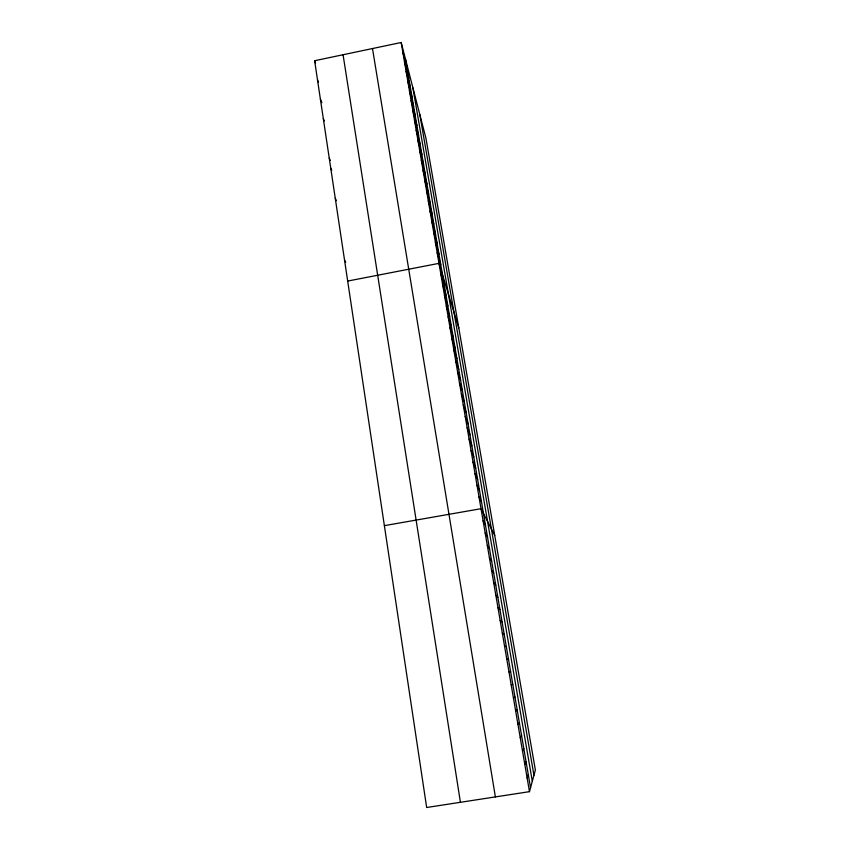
<?xml version="1.0" encoding="UTF-8"?>
<svg xmlns="http://www.w3.org/2000/svg" width="850" height="850" viewBox="0 0 850 850"><rect width="100%" height="100%" fill="white"/><g stroke="black" fill="none" stroke-linecap="round" stroke-linejoin="round"><path stroke-width="1.27" d="M529.476 791.658L535.372 770.058L425.914 138.114L401.179 42.5L314.627 60.732L426.658 807.5L529.476 791.658L401.179 42.5M527.149 778.058L528.286 774.605M524.832 764.532L526.033 761.504M522.527 751.071L523.802 748.489M520.242 737.694L521.581 735.526M517.958 724.381L519.361 722.638M515.695 711.142L517.161 709.814M513.432 697.977L514.972 697.064M511.19 684.888L512.794 684.378M347.682 281.063L439.004 263.351L458.798 327.962M384.37 525.651L481.015 508.704L494.721 535.351M508.959 671.861L510.638 671.755M506.749 658.909L508.481 659.196M504.539 646.021L506.334 646.712M502.339 633.207L504.199 634.281M500.161 620.457L502.084 621.924M497.983 607.782L499.97 609.62M495.826 595.159L497.866 597.38M493.68 582.611L495.784 585.214M491.544 570.138L493.701 573.102M489.419 557.717L491.64 561.053M487.305 545.371L489.579 549.068M485.191 533.088L487.528 537.136M483.098 520.859L485.499 525.268M344.537 260.089L345.759 262.374M479.007 496.963L481.514 502.063M335.272 198.337L336.409 200.696M477.009 485.276L479.559 490.716M330.735 168.098L331.797 170.383M329.237 158.111L330.299 160.438M475.022 473.652L477.626 479.421M323.308 118.628L324.307 120.923M473.036 462.092L475.692 468.18M320.386 99.152L321.895 102.701M471.07 450.585L473.779 456.992M317.496 79.858L318.506 82.291M469.104 439.131L471.867 445.868M314.627 60.732L315.573 63.059M467.149 427.741L469.965 434.786M465.216 416.404L468.074 423.767M463.282 405.121L466.193 412.792M461.359 393.89L464.323 401.88M459.446 382.723L462.453 391.011M457.544 371.599L460.594 380.194M455.642 360.538L458.756 369.431M453.762 349.531L456.918 358.721M451.881 338.576L455.079 348.064M450.022 327.675L453.263 337.45M448.163 316.827L451.446 326.889M446.314 306.032L449.65 316.37M444.465 295.279L447.854 305.915M442.638 284.591L446.059 295.502M440.81 273.944L444.284 285.132M437.197 252.811L440.746 264.541M435.402 242.324L438.993 254.32M433.606 231.88L437.251 244.141M431.832 221.489L435.508 234.016M430.058 211.151L433.776 223.933M428.294 200.855L432.055 213.903M426.541 190.613L430.344 203.904M424.798 180.413L428.634 193.959M423.056 170.266L426.934 184.067M421.324 160.161L425.244 174.208M419.603 150.099L423.566 164.401M417.892 140.091L421.887 154.636M416.181 130.135L420.219 144.914M414.481 120.211L418.561 135.235M412.792 110.341L416.904 125.598M411.113 100.512L415.257 116.004M407.766 81.005L411.984 96.953M409.434 90.738L413.621 106.463M406.109 71.315L410.369 87.486M404.462 61.667L408.744 78.062M402.815 52.062L407.139 68.68M419.804 114.474L533.949 775.285M412.898 87.805L532.312 781.278M405.535 59.341L530.538 787.769M372.491 48.546L495.38 796.918M343.06 54.74L460.424 802.304"/></g></svg>
